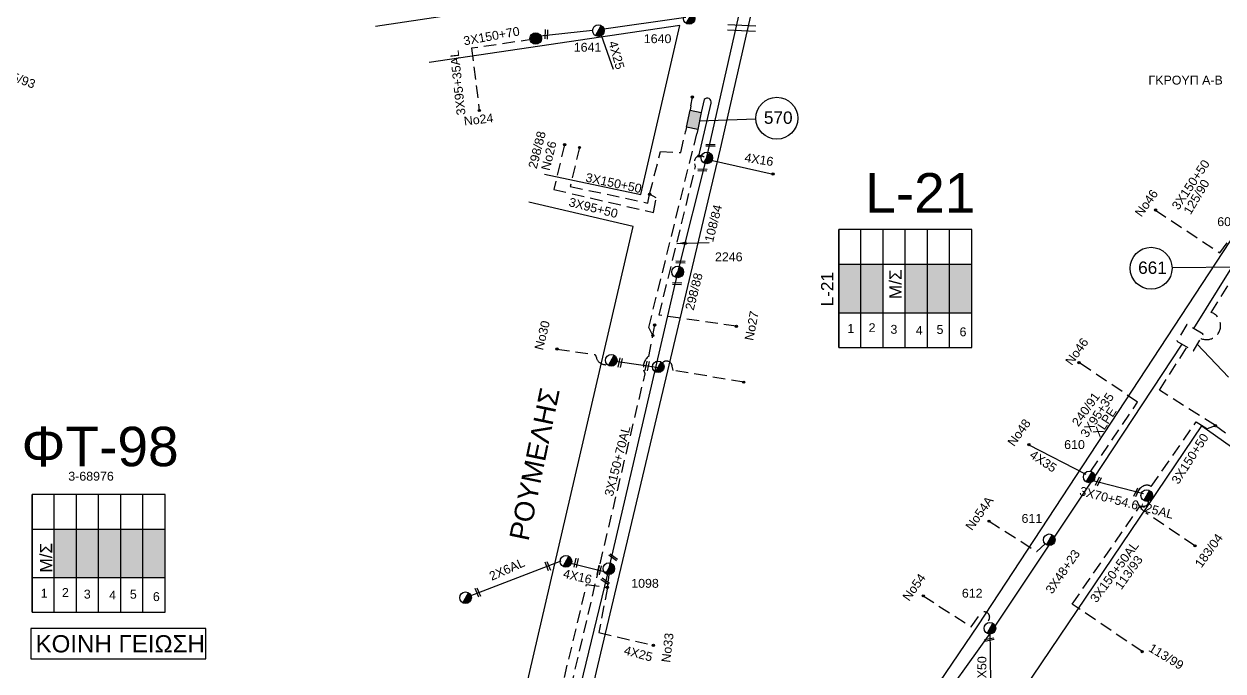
# Model space of a CAD drawing. Header units: millimetres. Extents: x 839 to 3144, y 747 to 1790.
# Drawn here: x 2200.2 to 2443.5, y 912.8 to 1044.1 of the extents above; entities that cross this region are included whole.
import ezdxf
from ezdxf.enums import TextEntityAlignment as Align

# ---------------------------------------------------------------- set-up
doc = ezdxf.new("R2010")
doc.units = ezdxf.units.MM
doc.linetypes.add('DASHED', pattern=[19.05, 12.7, -6.35])
for name, color, linetype in [('Link Box 4 Διευθύνσεων', 7, 'Continuous'), ('Ασφαλειοκιβώτια Χ.Τ 6 αναχωρήσεων', 7, 'Continuous'), ('Γέφυρες Εναερίου Δικτύου', 7, 'DASHED'), ('Εναέρια παροχή ΧΤ 4x16', 7, 'SYN_LINE'), ('Εναέρια παροχή ΧΤ 4x25', 7, 'SYN_LINE'), ('Επιγραφές - Σχήματα', 7, 'Continuous'), ('Καλώδια ΧΤ   2x6AL', 7, 'DASHED'), ('Καλώδια ΧΤ   3x150+50AL', 7, 'DASHED'), ('Καλώδια ΧΤ   3x150+70AL', 7, 'DASHED'), ('Καλώδια ΧΤ   3x150AL+50CU', 7, 'DASHED'), ('Καλώδια ΧΤ   3x48+38+16.5', 7, 'DASHED'), ('Καλώδια ΧΤ   3x95+35CU', 7, 'DASHED'), ('Καλώδια ΧΤ   4x50AL', 7, 'DASHED'), ('Μηχανική τομή', 7, 'Continuous'), ('Στύλος Ξύλινος', 7, 'Continuous'), ('Στύλος Ξύλινος @ 1', 7, 'Continuous'), ('Στύλος ΦΜ', 7, 'Continuous'), ('Στύλος ΦΜ @ 1', 7, 'Continuous'), ('Συνδέσεις', 7, 'Continuous'), ('Συνεστραμμένα ΧΤ   3x70+54.6+25AL', 7, 'SYN_LINE'), ('Τομή', 7, 'Continuous'), ('Υπόβαθρο ΔΕΗ', 7, 'Continuous')]:
    doc.layers.add(name, color=color, linetype=linetype)
doc.styles.get("Standard").update_dxf_attribs({"font": 'ARIAL.TTF'})
doc.linetypes.add('SYN_LINE', pattern='A,0.5,-0.0001,["/\\/\\/\\/",Standard,S=0.1,R=0,X=0,Y=-0.05],-0.25', length=0.7501)
doc.dimstyles.new('ISO-25', dxfattribs={"dimtxt": 2.5, "dimasz": 2.5, "dimexe": 1.25, "dimexo": 0.625, "dimtad": 1, "dimtxsty": 'Standard', "dimcen": 2.5, "dimadec": 0, "dimazin": 0, "dimtfac": 1, "dimtmove": 0, "dimatfit": 3, "dimfxl": 1, "dimarcsym": 0})

# ---------------------------------------------------------------- blocks, each defined once
blk = doc.blocks.new('ΥΠΑΡΧΩΝ ΤΣΙΜΕΝΤΕΝΙΟΣ ΣΤΥΛΟΣ')
at = {"layer": 'Στύλος ΦΜ'}
blk.add_hatch(color=7, dxfattribs=at).paths.add_polyline_path([(-1.29, -2.28, 0.574793), (2.62, 0, 0.268822), (1.3, 2.27)])
at = {"layer": 'Στύλος ΦΜ', "color": 7}
blk.add_line((-1.29, -2.28), (1.3, 2.27), dxfattribs=at)
blk.add_circle((0, 0), 2.62, dxfattribs=at)
at = {"layer": 'Στύλος ΦΜ', "flags": 4}
for tag, p in [('ΑΡΙΘΜΟΣ', (-4.68, 8.05)), ('ΤΥΠΟΣ', (-4.91, 3.03))]:
    blk.add_attdef(tag, p, '', height=4, dxfattribs=at)
blk = doc.blocks.new('ΤΟΜΗ')
at = {"layer": 'Τομή', "ltscale": 40}
for p, q in [((-5.68, 0), (5.68, 0)), ((5.68, -2.33), (-5.68, -2.33))]:
    blk.add_line(p, q, dxfattribs=at)
blk = doc.blocks.new('LINK BOX 4 ΑΝΑΧΩΡΗΣΕΩΝ')
at = {"layer": 'Link Box 4 Διευθύνσεων', "ltscale": 40}
blk.add_hatch(color=256, dxfattribs=at).paths.add_polyline_path([(-3.54, 0), (-3.54, -4.67), (3.54, -4.67), (3.54, 0)])
for p, q in [((-3.54, 0), (-5.33, 0)), ((5.33, 0), (3.54, 0)), ((-3.54, -4.67), (-5.33, -4.67)), ((5.33, -4.67), (3.54, -4.67))]:
    blk.add_line(p, q, dxfattribs=at)
blk.add_lwpolyline([(-3.54, -4.67), (-3.54, 0), (3.54, 0), (3.54, -4.67)], close=True, dxfattribs=at)
blk = doc.blocks.new('ΑΣΦΑΛΕΙΟΚΙΒΩΤΙΟ ΥΠΟΣΤΑΘΜΟΥ 6 ΑΝΑΧΩΡΗΣΕΩΝ')
at = {"layer": 'Ασφαλειοκιβώτια Χ.Τ 6 αναχωρήσεων', "ltscale": 40}
for p, q in [((-23.91, 27), (23.91, 27)), ((-9.83, 27), (-9.83, -27)), ((9.83, 27), (9.83, -27)), ((-23.91, 18), (23.91, 18)), ((-23.91, 9), (23.91, 9)), ((-23.91, 0), (23.91, 0)), ((-23.91, -9), (23.91, -9)), ((-23.91, -18), (23.91, -18))]:
    blk.add_line(p, q, dxfattribs=at)
at = {"layer": 'Ασφαλειοκιβώτια Χ.Τ 6 αναχωρήσεων'}
blk.add_lwpolyline([(-23.91, -27), (23.91, -27), (23.91, 27), (-23.91, 27)], close=True, dxfattribs=at)
for s, p in [('1', (-17.99, 23.52)), ('2', (-17.69, 14.89)), ('3', (-18.35, 6.01)), ('4', (-18.73, -4.28)), ('5', (-18.41, -12.69)), ('6', (-19.37, -22.03))]:
    blk.add_text(s, height=3.6, rotation=270, dxfattribs=at).set_placement(p)
at = {"layer": 'Ασφαλειοκιβώτια Χ.Τ 6 αναχωρήσεων', "ltscale": 40}
for tag, height, p in [('ΟΝΟΜΑ', 5, (-0.27, 31.68)), ('ΚΕΙΜΕΝΟ 1', 2, (16.95, 22.41)), ('ΚΕΙΜΕΝΟ 2', 2, (16.95, 13.71)), ('ΚΕΙΜΕΝΟ 3', 2, (16.95, 4.31)), ('ΚΕΙΜΕΝΟ 4', 2, (16.95, -4.67)), ('ΚΕΙΜΕΝΟ 5', 2, (16.95, -13.51)), ('ΚΕΙΜΕΝΟ 6', 2, (16.95, -22.43)), ('ΣΧ', 2, (-0.21, -29.21))]:
    blk.add_attdef(tag, text='', height=height, dxfattribs=at).set_placement(p, align=Align.MIDDLE_CENTER)
blk = doc.blocks.new('ΜΗΧΑΝΙΚΗ ΤΟΜΗ')
at = {"layer": 'Μηχανική τομή', "ltscale": 40}
for p, q in [((-1.89, 0.78), (1.89, 0.78)), ((1.89, 0), (-1.89, 0))]:
    blk.add_line(p, q, dxfattribs=at)
blk = doc.blocks.new('A$C3F94617C')
at = {"layer": 'Μηχανική τομή', "xscale": 0.5, "yscale": 0.5, "zscale": 0.5}
blk.add_blockref('ΜΗΧΑΝΙΚΗ ΤΟΜΗ', (0.95, 0), dxfattribs=at)
blk = doc.blocks.new('_ΣΥΝΔΕΣΗ')
at = {"layer": 'Συνδέσεις', "linetype": 'SYN_LINE', "ltscale": 40}
blk.add_hatch(color=256, dxfattribs=at).paths.add_polyline_path([(0.5, -0.01, 1), (-0.5, -0.01, 1)])
at = {"layer": 'Συνδέσεις'}
blk.add_circle((0, -0.01), 0.5, dxfattribs=at)
blk = doc.blocks.new('ΥΠΑΡΧΩΝ ΞΥΛΙΝΟΣ ΣΤΥΛΟΣ')
at = {"layer": 'Στύλος Ξύλινος'}
h = blk.add_hatch(color=7, dxfattribs=at)
h.paths.add_polyline_path([(-2.62, 0, 0.270008), (-1.29, -2.28), (1.3, 2.27, 0.576266)])
h.paths.add_polyline_path([(-1.29, -2.28, 0.574793), (2.62, 0, 0.268822), (1.3, 2.27)])
at = {"layer": 'Στύλος Ξύλινος', "color": 7}
blk.add_line((-1.29, -2.28), (1.3, 2.27), dxfattribs=at)
blk.add_circle((0, 0), 2.62, dxfattribs=at)
at = {"layer": 'Στύλος Ξύλινος', "flags": 4}
for tag, p in [('ΑΡΙΘΜΟΣ', (-4.91, 8.6)), ('ΤΥΠΟΣ', (-4.85, 3.39))]:
    blk.add_attdef(tag, p, '', height=4, dxfattribs=at)

msp = doc.modelspace()

# ---------------------------------------------------------------- hatches: boundary and pattern name
at = {"layer": 'Ασφαλειοκιβώτια Χ.Τ 6 αναχωρήσεων', "ltscale": 0.2}
for color, points in [(1, [(2369.99, 995.32), (2365.49, 995.32), (2365.49, 985.5), (2369.99, 985.5)]), (173, [(2369.99, 995.32), (2369.99, 985.5), (2374.49, 985.5), (2374.49, 995.32)]), (30, [(2378.99, 995.32), (2378.99, 985.5), (2383.49, 985.5), (2383.49, 995.32)]), (27, [(2383.49, 995.32), (2383.49, 985.5), (2387.99, 985.5), (2387.99, 995.32)]), (151, [(2387.99, 995.32), (2387.99, 985.5), (2392.49, 985.5), (2392.49, 995.32)]), (85, [(2210.82, 941.62), (2206.32, 941.62), (2206.32, 931.79), (2210.82, 931.79)]), (151, [(2210.82, 941.62), (2210.82, 931.79), (2215.32, 931.79), (2215.32, 941.62)]), (30, [(2215.32, 941.62), (2215.32, 931.79), (2219.82, 931.79), (2219.82, 941.62)]), (133, [(2219.82, 941.62), (2219.82, 931.79), (2224.32, 931.79), (2224.32, 941.62)]), (173, [(2224.32, 941.62), (2224.32, 931.79), (2228.82, 931.79), (2228.82, 941.62)])]:
    msp.add_hatch(color=color, dxfattribs=at).paths.add_polyline_path(points)

# ---------------------------------------------------------------- linework, layer by layer
at = {"layer": 'Γέφυρες Εναερίου Δικτύου', "color": 85, "ltscale": 0.2}
msp.add_line((2335.51, 1027.5), (2335.79, 1029.26), dxfattribs=at)
at = {"layer": 'Γέφυρες Εναερίου Δικτύου', "color": 151, "linetype": 'SYN_LINE', "ltscale": 10}
msp.add_lwpolyline([(2316.88, 1042.99), (2319.69, 1034.9)], dxfattribs=at)
at = {"layer": 'Γέφυρες Εναερίου Δικτύου', "color": 85, "ltscale": 0.2}
msp.add_lwpolyline([(2309.86, 1019.58), (2307.66, 1010.51), (2327.88, 1005.84), (2328.47, 1008.78), (2327.12, 1009.55), (2329.32, 1018.2), (2333.48, 1018.01), (2334.42, 1022.29)], dxfattribs=at)
at = {"layer": 'Γέφυρες Εναερίου Δικτύου', "color": 133, "ltscale": 0.2}
for points in [[(2344.71, 982.75), (2329.06, 985.03), (2336.45, 1015.18), (2336.26, 1015.71, -0.755377), (2338.18, 1017.05, -0.038198)], [(2308.32, 978.13), (2316.1, 977), (2316.31, 976.34, 0.586574), (2319.66, 975.64, 7.011818)], [(2346.21, 971.42), (2331.91, 973.81), (2331.7, 974.64, 0.649102), (2329.64, 975.31, 0.233593)]]:
    msp.add_lwpolyline(points, format="xyb", dxfattribs=at)
at = {"layer": 'Γέφυρες Εναερίου Δικτύου', "color": 151, "ltscale": 0.2}
msp.add_lwpolyline([(2438.94, 980.3), (2438.94, 980.3, 1.046886), (2441.07, 985.57), (2445.43, 992.5)], format="xyb", dxfattribs=at)
at = {"layer": 'Γέφυρες Εναερίου Δικτύου', "lineweight": 30, "ltscale": 0.2}
msp.add_lwpolyline([(2434.11, 979.74), (2437.45, 977.77), (2439.46, 981.18), (2436.12, 983.15)], close=True, dxfattribs=at)
at = {"layer": 'Γέφυρες Εναερίου Δικτύου', "color": 133, "linetype": 'SYN_LINE', "ltscale": 10}
for points in [[(2319.33, 975.82), (2329, 974.4)], [(2310.07, 934.95), (2318.69, 932.82)]]:
    msp.add_lwpolyline(points, dxfattribs=at)
at = {"layer": 'Γέφυρες Εναερίου Δικτύου', "color": 27, "ltscale": 0.2}
msp.add_lwpolyline([(2395.98, 943.23), (2405.67, 937.06), (2407.35, 938.64)], dxfattribs=at)
msp.add_lwpolyline([(2382.62, 928.07), (2392.36, 921.79), (2394.18, 924.36, -1.058405), (2395.84, 923.03, -18.098966)], format="xyb", dxfattribs=at)
at = {"layer": 'Εναέρια παροχή ΧΤ 4x16', "color": 133, "ltscale": 20}
msp.add_lwpolyline([(2337.13, 1017.29), (2339.62, 1028.04, 0.799394), (2338.2, 1028.73), (2337.79, 1027.03)], format="xyb", dxfattribs=at)
at = {"layer": 'Εναέρια παροχή ΧΤ 4x16', "color": 133, "ltscale": 15}
msp.add_lwpolyline([(2339.26, 1016.52), (2352.16, 1013.63)], dxfattribs=at)
at = {"layer": 'Εναέρια παροχή ΧΤ 4x16', "color": 27, "ltscale": 15}
msp.add_lwpolyline([(2404.07, 958.72), (2415.6, 952.75)], dxfattribs=at)
at = {"layer": 'Εναέρια παροχή ΧΤ 4x25', "color": 30, "linetype": 'DASHED', "ltscale": 0.2}
msp.add_lwpolyline([(2318.56, 929.79), (2316.82, 920.62), (2327.88, 918.05)], dxfattribs=at)
at = {"layer": 'Επιγραφές - Σχήματα', "linetype": 'Continuous', "ltscale": 0.2}
for p, q in [((2337.25, 1024.42), (2348.68, 1024.82)), ((2446.86, 994.74), (2433.11, 994.58))]:
    msp.add_line(p, q, dxfattribs=at)
at = {"layer": 'Επιγραφές - Σχήματα', "color": 190}
msp.add_lwpolyline([(2201.57, 915.27), (2237.08, 915.27), (2237.08, 921.44), (2201.57, 921.44)], close=True, dxfattribs=at)
at = {"layer": 'Επιγραφές - Σχήματα', "ltscale": 0.2}
for centre in [(2352.93, 1024.96), (2428.86, 994.53)]:
    msp.add_circle(centre, 4.25, dxfattribs=at)
at = {"layer": 'Καλώδια ΧΤ   2x6AL', "color": 133, "linetype": 'SYN_LINE', "ltscale": 20}
msp.add_lwpolyline([(2290.69, 928.05), (2309.15, 935.18)], dxfattribs=at)
at = {"layer": 'Καλώδια ΧΤ   3x150+50AL', "color": 85, "ltscale": 0.2}
msp.add_lwpolyline([(2312.89, 1019.03), (2311.03, 1011.13), (2326.78, 1007.76), (2327.12, 1009.55)], dxfattribs=at)
at = {"layer": 'Καλώδια ΧΤ   3x150+50AL', "color": 151, "ltscale": 0.2}
msp.add_lwpolyline([(2429.77, 1006.32), (2442.78, 997.65), (2445.98, 1001.98), (2451.93, 998.18), (2450.26, 995.73)], dxfattribs=at)
at = {"layer": 'Καλώδια ΧΤ   3x150+50AL', "color": 30, "ltscale": 0.2}
msp.add_lwpolyline([(2437.77, 938.22), (2427.83, 944.91, -0.153909), (2426.02, 947.18, -0.40923), (2427.41, 950.39, -0.239397), (2428.89, 950.26), (2438.03, 963.39), (2440.28, 961.99), (2441.9, 962.6), (2430.56, 969.79), (2436.15, 978.54)], format="xyb", dxfattribs=at)
at = {"layer": 'Καλώδια ΧΤ   3x150+50AL', "color": 27, "ltscale": 0.2}
msp.add_lwpolyline([(2427.06, 916.76), (2412.88, 926.41), (2426.65, 946.34), (2427.5, 946.29, 0.681349), (2428.09, 947.6, -2.368147)], format="xyb", dxfattribs=at)
at = {"layer": 'Καλώδια ΧΤ   3x150+50AL', "color": 30, "ltscale": 0.2}
msp.add_lwpolyline([(2327.07, 822.14), (2325.8, 823.19), (2323.97, 821.14), (2293.88, 840.73), (2303.62, 885.57), (2314.34, 930.37), (2318.56, 929.79), (2319, 932.7)], dxfattribs=at)
at = {"layer": 'Καλώδια ΧΤ   3x150+70AL', "color": 85, "ltscale": 0.2}
for p, q in [((2327.76, 980.87), (2328.16, 983.04)), ((2326.95, 976.65), (2327.76, 980.87))]:
    msp.add_line(p, q, dxfattribs=at)
at = {"layer": 'Καλώδια ΧΤ   3x150+70AL', "color": 151, "ltscale": 0.2}
msp.add_lwpolyline([(2303.54, 1040.98), (2290.99, 1039.15), (2292.56, 1026.52)], dxfattribs=at)
at = {"layer": 'Καλώδια ΧΤ   3x150+70AL', "color": 85, "ltscale": 0.2}
msp.add_lwpolyline([(2327.76, 980.87), (2326.95, 982.51), (2336.7, 1021.81)], dxfattribs=at)
msp.add_lwpolyline([(2317.06, 934.56), (2326.19, 973.08), (2325.96, 973.83, -0.331422), (2326.95, 976.65)], format="xyb", dxfattribs=at)
at = {"layer": 'Καλώδια ΧΤ   3x150+70AL', "color": 30, "ltscale": 0.2}
msp.add_lwpolyline([(2441.9, 962.6), (2465.16, 946.03), (2478.13, 937.37), (2526.15, 903.29), (2525.46, 900.7), (2527.45, 897.51), (2521.15, 888.18), (2523.7, 886.33), (2525.71, 889.26)], dxfattribs=at)
at = {"layer": 'Καλώδια ΧΤ   3x150AL+50CU', "color": 85, "ltscale": 0.2}
msp.add_lwpolyline([(2287.19, 839.43), (2288.83, 838.42), (2293.89, 834.97), (2306.81, 890.92), (2317.06, 934.56)], dxfattribs=at)
at = {"layer": 'Καλώδια ΧΤ   3x48+38+16.5', "color": 27, "linetype": 'Continuous', "ltscale": 0.2}
msp.add_lwpolyline([(2384.03, 903.43), (2396.57, 920.89), (2408.62, 938.94), (2417.11, 951.71), (2435.16, 979.12)], dxfattribs=at)
at = {"layer": 'Καλώδια ΧΤ   3x95+35CU', "color": 27, "ltscale": 0.2}
msp.add_lwpolyline([(2416.65, 953.37), (2426.13, 967.37), (2414.25, 975.4)], dxfattribs=at)
at = {"layer": 'Καλώδια ΧΤ   4x50AL', "color": 27, "linetype": 'Continuous', "ltscale": 0.2}
msp.add_lwpolyline([(2396.4, 904.56), (2396.19, 921.61)], dxfattribs=at)
at = {"layer": 'Συνεστραμμένα ΧΤ   3x70+54.6+25AL', "color": 1, "ltscale": 20}
msp.add_lwpolyline([(2437.55, 982.3), (2449.71, 1001.84), (2462.89, 1023.04), (2472.12, 1037.89), (2482.89, 1055.2), (2501.21, 1083.87), (2516.11, 1107.81)], dxfattribs=at)
at = {"layer": 'Συνεστραμμένα ΧΤ   3x70+54.6+25AL', "color": 133, "ltscale": 20}
msp.add_lwpolyline([(2294.29, 829.52), (2302.22, 864.41), (2308.21, 889.59), (2318.57, 932.3), (2328.38, 974.38), (2333, 994.19), (2338.71, 1017.06), (2345.58, 1047.25)], dxfattribs=at)
at = {"layer": 'Συνεστραμμένα ΧΤ   3x70+54.6+25AL', "color": 151, "ltscale": 20}
msp.add_lwpolyline([(2316.87, 1042.99), (2316.88, 1042.99), (2334.49, 1045.43)], dxfattribs=at)
at = {"layer": 'Συνεστραμμένα ΧΤ   3x70+54.6+25AL', "color": 151, "ltscale": 10}
msp.add_lwpolyline([(2304.32, 1041.6), (2315.54, 1042.84)], dxfattribs=at)
at = {"layer": 'Συνεστραμμένα ΧΤ   3x70+54.6+25AL', "color": 173, "ltscale": 10}
msp.add_lwpolyline([(2438.23, 979.1), (2444.55, 972.42)], dxfattribs=at)
at = {"layer": 'Συνεστραμμένα ΧΤ   3x70+54.6+25AL', "color": 27, "ltscale": 15}
msp.add_lwpolyline([(2416.05, 951.76), (2427.31, 948.82)], dxfattribs=at)
at = {"layer": 'Υπόβαθρο ΔΕΗ'}
for points in [[(2316.43, 828.48), (2299.13, 839.46), (2316.64, 913.86), (2341.49, 1018.78), (2355.3, 1079.36), (2413.77, 1084.85), (2482.99, 1092.53), (2498.16, 1083.75), (2456.16, 1017.18), (2393.75, 922.22), (2353.85, 863.34), (2316.43, 828.48)], [(2305.82, 1013.64), (2325.33, 1009.51), (2333.23, 1043.74), (2282.42, 1036.25)], [(2300.15, 901.35), (2323.77, 1003.03), (2302.62, 1007.95)]]:
    msp.add_lwpolyline(points, dxfattribs=at)
msp.add_lwpolyline([(2271.49, 1043.66), (2335.8, 1053.33), (2340.33, 1072.21), (2337.05, 1076.73), (2232.66, 1064.64), (2188.91, 1060.2), (2145.89, 977.53, 0.284361), (2145.81, 970.66, 0.022171), (2171.91, 931.43, 0.627966)], format="xyb", dxfattribs=at)
msp.add_lwpolyline([(2386.72, 884.93), (2439.19, 962.58), (2482.62, 931.8), (2430.54, 861.44)], close=True, dxfattribs=at)

# ---------------------------------------------------------------- block references
at = {"layer": 'Link Box 4 Διευθύνσεων', "xscale": 0.4999999999999892, "yscale": 0.4999999999999892, "zscale": 0.4999999999999892, "rotation": 78.22225241659125}
msp.add_blockref('LINK BOX 4 ΑΝΑΧΩΡΗΣΕΩΝ', (2334.96, 1024.89), dxfattribs=at)
at = {"layer": 'Ασφαλειοκιβώτια Χ.Τ 6 αναχωρήσεων', "xscale": 0.5, "yscale": 0.5, "zscale": 0.5, "rotation": 90}
msp.add_blockref('ΑΣΦΑΛΕΙΟΚΙΒΩΤΙΟ ΥΠΟΣΤΑΘΜΟΥ 6 ΑΝΑΧΩΡΗΣΕΩΝ', (2378.99, 990.41), dxfattribs=at).add_auto_attribs({'ΟΝΟΜΑ': 'L-21'})
msp.add_blockref('ΑΣΦΑΛΕΙΟΚΙΒΩΤΙΟ ΥΠΟΣΤΑΘΜΟΥ 6 ΑΝΑΧΩΡΗΣΕΩΝ', (2215.32, 936.7), dxfattribs=at)
at = {"layer": 'Επιγραφές - Σχήματα', "ltscale": 0.2}
for p, rotation in [((2306.02, 1042.94), 267.4726979682236), ((2340.4, 1019.61), 178.6720682690295), ((2338.77, 1014.64), 178.6720682690293), ((2334.33, 995.96), 178.6720682690293), ((2333.63, 991.57), 178.6720682690293), ((2321.17, 976.34), 257.6044897965613), ((2326.64, 975.67), 257.6044897965613), ((2418.42, 952.2), 243.1725739680734), ((2426.19, 950), 243.1725739680734), ((2306.99, 933.31), 112.473076883689), ((2312.21, 935.75), 257.6044897965612), ((2316.91, 934.27), 257.6044897965612), ((2320.63, 935.52), 144.2194976837733), ((2292.8, 927.98), 112.473076883689), ((2319.01, 930.62), 144.2194976837733), ((2396.93, 919.57), 191.321567084684)]:
    msp.add_blockref('A$C3F94617C', p, dxfattribs=dict(at, rotation=rotation))
at = {"layer": 'Στύλος Ξύλινος @ 1', "ltscale": 40, "xscale": 0.4499999999998181, "yscale": 0.4499999999998181, "zscale": 0.4499999999998181}
msp.add_blockref('ΥΠΑΡΧΩΝ ΞΥΛΙΝΟΣ ΣΤΥΛΟΣ', (2304.01, 1041.13), dxfattribs=at)
at = {"layer": 'Στύλος ΦΜ @ 1', "ltscale": 40}
ref = msp.add_blockref('ΥΠΑΡΧΩΝ ΤΣΙΜΕΝΤΕΝΙΟΣ ΣΤΥΛΟΣ', (2335.14, 1045.21), dxfattribs=dict(at, xscale=0.4499999999998181, yscale=0.4499999999998181, zscale=0.4499999999998181))
ref.add_attrib('ΑΡΙΘΜΟΣ', '1640', (2325.94, 1040.19), dxfattribs={"layer": 'Στύλος ΦΜ', "height": 1.8, "flags": 4})
ref = msp.add_blockref('ΥΠΑΡΧΩΝ ΤΣΙΜΕΝΤΕΝΙΟΣ ΣΤΥΛΟΣ', (2316.72, 1042.73), dxfattribs=dict(at, xscale=0.4499999999998181, yscale=0.4499999999998181, zscale=0.4499999999998181))
ref.add_attrib('ΑΡΙΘΜΟΣ', '1641', (2311.73, 1038.46), dxfattribs={"layer": 'Στύλος ΦΜ', "height": 1.8, "flags": 4})
at = {"layer": 'Στύλος ΦΜ @ 1', "ltscale": 40, "xscale": 0.4499999999998181, "yscale": 0.4499999999998181, "zscale": 0.4499999999998181}
for p in [(2338.73, 1016.91), (2319.34, 975.85), (2328.86, 974.53), (2427.98, 948.42), (2310.14, 935.07), (2289.77, 927.69)]:
    msp.add_blockref('ΥΠΑΡΧΩΝ ΤΣΙΜΕΝΤΕΝΙΟΣ ΣΤΥΛΟΣ', p, dxfattribs=at)
at = {"layer": 'Στύλος ΦΜ @ 1', "ltscale": 40}
ref = msp.add_blockref('ΥΠΑΡΧΩΝ ΤΣΙΜΕΝΤΕΝΙΟΣ ΣΤΥΛΟΣ', (2449.04, 1002.24), dxfattribs=dict(at, xscale=0.4499999999998181, yscale=0.4499999999998181, zscale=0.4499999999998181))
ref.add_attrib('ΤΥΠΟΣ', '609', (2442.29, 1003.08), dxfattribs={"layer": 'Στύλος ΦΜ', "height": 1.8, "flags": 4})
ref = msp.add_blockref('ΥΠΑΡΧΩΝ ΤΣΙΜΕΝΤΕΝΙΟΣ ΣΤΥΛΟΣ', (2332.81, 993.78), dxfattribs=dict(at, xscale=0.4499999999998181, yscale=0.4499999999998181, zscale=0.4499999999998181))
ref.add_attrib('ΤΥΠΟΣ', '2246', (2340.38, 995.94), dxfattribs={"layer": 'Στύλος ΦΜ', "height": 1.8, "flags": 4})
ref = msp.add_blockref('ΥΠΑΡΧΩΝ ΤΣΙΜΕΝΤΕΝΙΟΣ ΣΤΥΛΟΣ', (2416.3, 952.19), dxfattribs=dict(at, xscale=0.4499999999998181, yscale=0.4499999999998181, zscale=0.4499999999998181))
ref.add_attrib('ΤΥΠΟΣ', '610', (2411.23, 957.86), dxfattribs={"layer": 'Στύλος ΦΜ', "height": 1.8, "flags": 4})
ref = msp.add_blockref('ΥΠΑΡΧΩΝ ΤΣΙΜΕΝΤΕΝΙΟΣ ΣΤΥΛΟΣ', (2408.21, 939.44), dxfattribs=dict(at, xscale=0.4499999999998181, yscale=0.4499999999998181, zscale=0.4499999999998181))
ref.add_attrib('ΤΥΠΟΣ', '611', (2402.58, 942.88), dxfattribs={"layer": 'Στύλος ΦΜ', "height": 1.8, "flags": 4})
ref = msp.add_blockref('ΥΠΑΡΧΩΝ ΤΣΙΜΕΝΤΕΝΙΟΣ ΣΤΥΛΟΣ', (2318.84, 933.59), dxfattribs=dict(at, xscale=0.4499999999998181, yscale=0.4499999999998181, zscale=0.4499999999998181))
ref.add_attrib('ΤΥΠΟΣ', '1098', (2323.39, 929.71), dxfattribs={"layer": 'Στύλος ΦΜ', "height": 1.8, "flags": 4})
ref = msp.add_blockref('ΥΠΑΡΧΩΝ ΤΣΙΜΕΝΤΕΝΙΟΣ ΣΤΥΛΟΣ', (2396.16, 921.49), dxfattribs=dict(at, xscale=0.4499999999998181, yscale=0.4499999999998181, zscale=0.4499999999998181))
ref.add_attrib('ΤΥΠΟΣ', '612', (2390.47, 927.71), dxfattribs={"layer": 'Στύλος ΦΜ', "height": 1.8, "flags": 4})
at = {"layer": 'Συνδέσεις', "xscale": 0.4500000000000455, "yscale": 0.4500000000000455, "zscale": 0.4500000000000455}
for p in [(2335.79, 1029.26), (2292.56, 1026.53), (2309.87, 1019.58), (2312.89, 1019.03), (2337.13, 1017.29), (2352.16, 1013.64), (2327.12, 1009.55), (2429.77, 1006.35), (2328.16, 983.04), (2344.72, 982.75), (2327.77, 980.88), (2308.32, 978.14), (2414.25, 975.4), (2346.21, 971.42), (2441.9, 962.6), (2404.07, 958.73), (2396, 943.23), (2437.77, 938.22), (2318.56, 929.79), (2382.65, 928.07), (2327.88, 918.06), (2427.06, 916.77)]:
    msp.add_blockref('_ΣΥΝΔΕΣΗ', p, dxfattribs=at)
at = {"layer": 'Τομή', "xscale": 0.5000000000000008, "yscale": 0.5000000000000008, "zscale": 0.5000000000000008, "rotation": 357.1403290648861}
msp.add_blockref('ΤΟΜΗ', (2345.83, 1043.83), dxfattribs=at)

# ---------------------------------------------------------------- texts
at = {"layer": 'Γέφυρες Εναερίου Δικτύου', "ltscale": 0.2}
for s, rotation, p in [('3X95+35AL', 96.1761, (2288.17, 1032.15)), ('3X95+50', 345.9424, (2315.71, 1006.79)), ('3X48+23', 55.3419, (2410.93, 932.99))]:
    msp.add_text(s, height=1.8, rotation=rotation, dxfattribs=at).set_placement(p, align=Align.MIDDLE)
at = {"layer": 'Εναέρια παροχή ΧΤ 4x16', "ltscale": 20}
for rotation, p in [(351.2108, (2349.32, 1016.58)), (347.0113, (2312.49, 932))]:
    msp.add_text('4X16', height=1.8, rotation=rotation, dxfattribs=at).set_placement(p, align=Align.MIDDLE)
at = {"layer": 'Εναέρια παροχή ΧΤ 4x25', "ltscale": 20}
msp.add_text('4X25', height=1.8, rotation=345.2051, dxfattribs=at).set_placement((2324.83, 916.35), align=Align.MIDDLE)
at = {"layer": 'Επιγραφές - Σχήματα', "ltscale": 0.2, "attachment_point": 1}
for s, insert, char_height, width, rotation in [('4Χ25', (2320.49, 1040.84), 1.8, 9.756, 285.5912), ('165/93', (2195.49, 1035.3), 1.8, 9.756, 339.6688), ('Νο24', (2289.32, 1025.25), 1.8, 9.756, 6.6142), ('298/88', (2302.46, 1015.04), 1.8, 9.756, 75.8663), ('Νο26', (2305.06, 1014.66), 1.8, 9.756, 75.8663), ('125/90', (2435.32, 1006.18), 1.8, 9.756, 59.089), ('\\pt7.2;Νο46', (2425.43, 1005.84), 1.8, 9.756, 54.3561), ('108/84', (2338.22, 1000.13), 1.8, 9.756, 75.8663), ('298/88', (2334.29, 986.3), 1.8, 9.756, 75.8663), ('Μ/Σ', (2375.73, 988.27), 2.5, 4.6275, 90), ('Νο27', (2346.36, 980.08), 1.8, 9.756, 79.0631), ('\\pt1.8;Νο30', (2303.71, 978.23), 1.8, 9.756, 75.8663), ('\\pt7.2;Νο46', (2411.31, 975.72), 1.8, 9.756, 54.3561), ('ΡΟΥΜΕΛΗΣ', (2298.6, 939.84), 4, 68.291, 78.2646), ('\\pt7.2;240/91', (2412.65, 963.32), 1.8, 9.756, 54.3561), ('\\pt7.2;Νο48', (2399.59, 959.28), 1.8, 9.756, 54.3561), ('\\pt7.2;4Χ35', (2405.04, 957.76), 1.8, 9.756, 326.5598), ('\\pt7.2;Νο54Α', (2391.06, 942.23), 1.8, 9.756, 54.3561), ('\\pt7.2;183/04', (2437.6, 934.66), 1.8, 9.756, 54.3561), ('Μ/Σ', (2203.4, 932.79), 2.5, 4.4106, 90), ('\\pt7.2;113/93', (2421.36, 930.23), 1.8, 9.756, 54.3561), ('\\pt7.2;Νο54', (2378.29, 927.91), 1.8, 9.756, 54.3561), ('\\pt7.2;Νο33', (2329.49, 914.68), 1.8, 9.756, 83.0842), ('\\pt7.2;113/99', (2429.11, 918.51), 1.8, 9.756, 328.9936)]:
    msp.add_mtext(s, dxfattribs=dict(at, insert=insert, char_height=char_height, width=width, rotation=rotation))
at = {"layer": 'Επιγραφές - Σχήματα', "color": 1, "linetype": 'Continuous', "ltscale": 0.2, "insert": (2428.33, 1033.59), "char_height": 1.8, "width": 19.1401, "attachment_point": 1}
msp.add_mtext('ΓΚΡΟΥΠ Α-Β', dxfattribs=at)
at = {"layer": 'Επιγραφές - Σχήματα', "ltscale": 0.2, "attachment_point": 1}
for s, insert, char_height, width in [('570', (2350.3, 1026.33), 2.5, 7.4278), ('L-21', (2370.85, 1013.83), 8, 39.9345), ('661', (2426.23, 995.89), 2.5, 7.4278), ('ΦΤ-98', (2199.67, 962.37), 8, 39.9345)]:
    msp.add_mtext(s, dxfattribs=dict(at, insert=insert, char_height=char_height, width=width))
at = {"layer": 'Επιγραφές - Σχήματα', "linetype": 'Continuous', "ltscale": 0.2, "insert": (2209.17, 953.24), "char_height": 1.8, "width": 12.1567, "attachment_point": 1}
msp.add_mtext('3-68976', dxfattribs=at)
at = {"layer": 'Επιγραφές - Σχήματα', "color": 190, "insert": (2202.52, 920.1), "char_height": 3.5, "width": 35.1311, "attachment_point": 1}
msp.add_mtext('KOINH ΓΕΙΩΣΗ', dxfattribs=at)
at = {"layer": 'Καλώδια ΧΤ   2x6AL', "ltscale": 0.2}
msp.add_text('2X6AL', height=1.8, rotation=23.8186, dxfattribs=at).set_placement((2298.16, 933.46), align=Align.MIDDLE)
at = {"layer": 'Καλώδια ΧΤ   3x150+50AL', "ltscale": 0.2}
for s, rotation, p in [('3X150+50', 55.9426, (2436.9, 1011.48)), ('3X150+50', 348.1203, (2319.83, 1011.83)), ('3X150+50', 57.2076, (2436.76, 955.9)), ('3X150+50AL', 53.5047, (2421.41, 932.94))]:
    msp.add_text(s, height=1.8, rotation=rotation, dxfattribs=at).set_placement(p, align=Align.MIDDLE)
at = {"layer": 'Καλώδια ΧΤ   3x150+70AL', "ltscale": 0.2}
for s, rotation, p in [('3X150+70', 10.2636, (2295.04, 1041.64)), ('3X150+70AL', 75.7191, (2320.58, 955.43))]:
    msp.add_text(s, height=1.8, rotation=rotation, dxfattribs=at).set_placement(p, align=Align.MIDDLE)
at = {"layer": 'Καλώδια ΧΤ   3x95+35CU', "ltscale": 0.2}
for s, p in [('3X95+35', (2417.91, 964.74)), ('XLPE', (2419.45, 963.36))]:
    msp.add_text(s, height=1.8, rotation=56.8638, dxfattribs=at).set_placement(p, align=Align.MIDDLE)
at = {"layer": 'Καλώδια ΧΤ   4x50AL', "ltscale": 0.2}
msp.add_text('4X50', height=1.8, rotation=90, dxfattribs=at).set_placement((2394.54, 912.88), align=Align.MIDDLE)
at = {"layer": 'Συνεστραμμένα ΧΤ   3x70+54.6+25AL', "ltscale": 20}
msp.add_text('3X70+54.6+25AL', height=1.8, rotation=345.6148, dxfattribs=at).set_placement((2423.9, 946.98), align=Align.MIDDLE)

# ---------------------------------------------------------------- leaders
at = {"layer": 'Επιγραφές - Σχήματα', "ltscale": 40}
msp.add_leader([(2332.65, 999.56), (2339.23, 999.76)], dimstyle='ISO-25', override={"dimasz": 2, "dimtad": 0}, dxfattribs=at)

doc.saveas('drawing.dxf')
